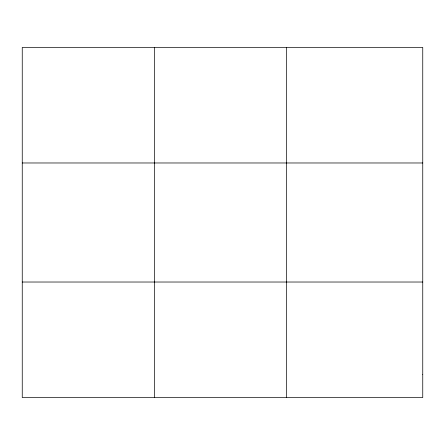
<?xml version="1.0" encoding="UTF-8"?>
<svg xmlns="http://www.w3.org/2000/svg" width="445" height="445" viewBox="0 0 445 445"><rect width="100%" height="100%" fill="white"/><g stroke="black" fill="none" stroke-linecap="round" stroke-linejoin="round"><path stroke-width="0.67" d="M154.415 47.437L154.415 397.563M286.58 47.437L286.58 397.563M22.25 162.976L422.75 162.976M22.25 282.024L422.75 282.024M422.75 374.456L422.75 397.563L22.25 397.563L22.25 47.437L422.75 47.437L422.75 374.456"/></g></svg>
